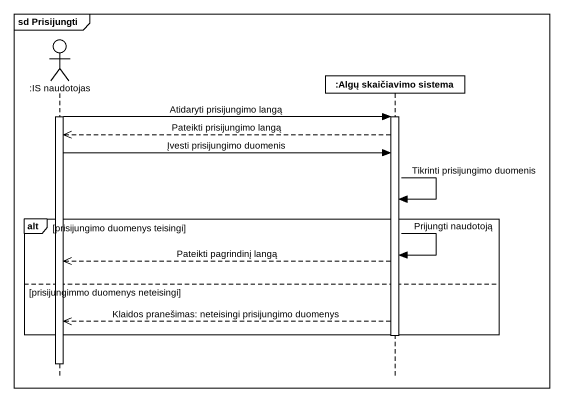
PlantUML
@startuml
mainframe sd Prisijungti
hide footbox
actor ":IS naudotojas" as IS_naudotojas
participant ":Algų skaičiavimo sistema" as Algų_skaičiavimo_sistema

activate IS_naudotojas
IS_naudotojas -> Algų_skaičiavimo_sistema : Atidaryti prisijungimo langą
activate Algų_skaičiavimo_sistema
Algų_skaičiavimo_sistema -->> IS_naudotojas : Pateikti prisijungimo langą
IS_naudotojas -> Algų_skaičiavimo_sistema : Įvesti prisijungimo duomenis
Algų_skaičiavimo_sistema -> Algų_skaičiavimo_sistema : Tikrinti prisijungimo duomenis
alt prisijungimo duomenys teisingi
  Algų_skaičiavimo_sistema -> Algų_skaičiavimo_sistema : Prijungti naudotoją
  Algų_skaičiavimo_sistema -->> IS_naudotojas : Pateikti pagrindinį langą
else prisijungimmo duomenys neteisingi
  Algų_skaičiavimo_sistema -->> IS_naudotojas : Klaidos pranešimas: neteisingi prisijungimo duomenys
end
deactivate Algų_skaičiavimo_sistema
deactivate IS_naudotojas
@enduml
